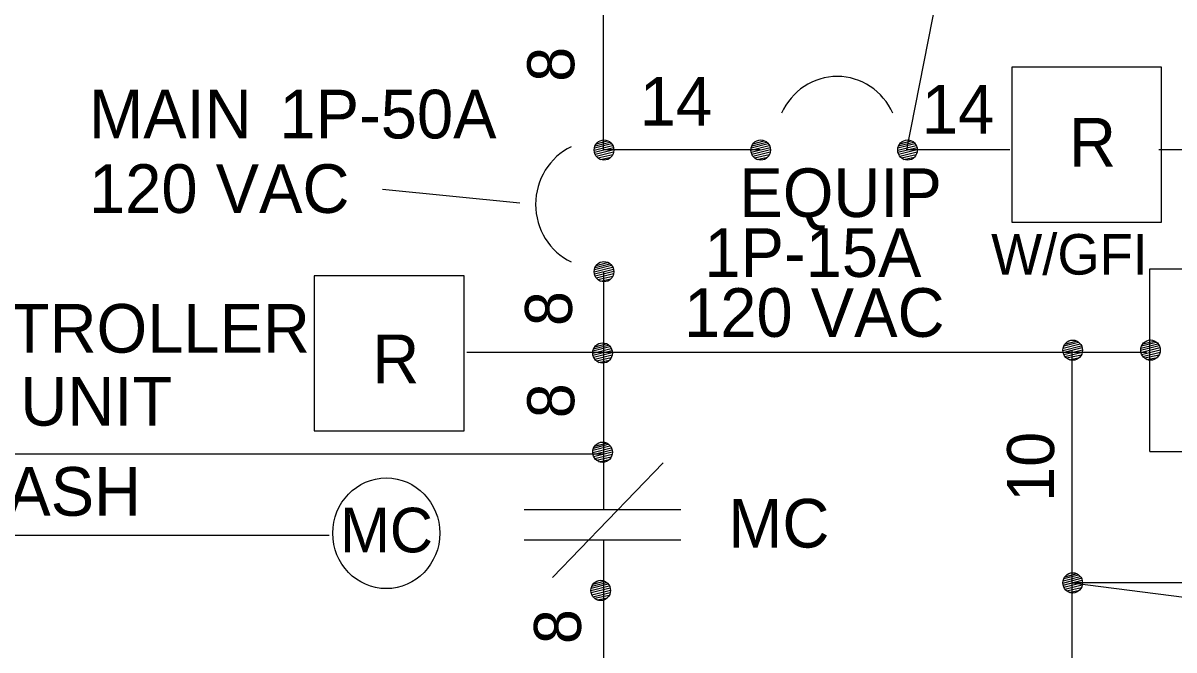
# Model space of a CAD drawing. Extents: x -9045 to 5486, y -3182 to 3962.
# Drawn here: x -5444 to -5275.9, y 1199.7 to 1291.3 of the extents above; entities that cross this region are included whole.
import ezdxf

# ---------------------------------------------------------------- set-up
doc = ezdxf.new("R2010")
doc.units = 0
doc.layers.add('Level 1', color=7, linetype='Continuous')

msp = doc.modelspace()

# ---------------------------------------------------------------- linework, layer by layer
at = {"layer": 'Level 1'}
for p, q in [((-5314.91, 1272.74), (-5305.63, 1320.04)), ((-5359.25, 1272.74), (-5359.25, 1314.21)), ((-5277.72, 1284.84), (-5299.6, 1284.84)), ((-5299.6, 1284.84), (-5299.6, 1262.19)), ((-5277.72, 1262.19), (-5277.72, 1284.84)), ((-5360.61, 1272.7), (-5357.92, 1273.4)), ((-5360.56, 1273.04), (-5358.08, 1273.67)), ((-5360.56, 1272.41), (-5357.78, 1273.11)), ((-5360.47, 1273.35), (-5358.32, 1273.89)), ((-5360.47, 1272.11), (-5357.75, 1272.79)), ((-5360.31, 1273.63), (-5358.66, 1274.06)), ((-5336.36, 1272.74), (-5359.25, 1272.74)), ((-5337.72, 1272.7), (-5335.03, 1273.4)), ((-5337.68, 1273.04), (-5335.2, 1273.67)), ((-5337.68, 1272.41), (-5334.9, 1273.11)), ((-5337.59, 1273.35), (-5335.44, 1273.89)), ((-5337.59, 1272.11), (-5334.86, 1272.79)), ((-5337.42, 1273.63), (-5335.77, 1274.06)), ((-5316.27, 1272.7), (-5313.58, 1273.4)), ((-5316.23, 1273.04), (-5313.75, 1273.67)), ((-5316.23, 1272.41), (-5313.44, 1273.11)), ((-5316.14, 1273.35), (-5313.98, 1273.89)), ((-5316.14, 1272.11), (-5313.41, 1272.79)), ((-5315.97, 1273.63), (-5314.32, 1274.06)), ((-5299.91, 1272.74), (-5314.91, 1272.74)), ((-5243.01, 1272.74), (-5278.12, 1272.74)), ((-5360.32, 1271.81), (-5357.77, 1272.44)), ((-5360.07, 1271.59), (-5357.9, 1272.06)), ((-5359.7, 1271.34), (-5358.17, 1271.67)), ((-5337.43, 1271.81), (-5334.88, 1272.44)), ((-5337.18, 1271.59), (-5335.02, 1272.06)), ((-5336.81, 1271.34), (-5335.29, 1271.67)), ((-5315.98, 1271.81), (-5313.43, 1272.44)), ((-5315.73, 1271.59), (-5313.57, 1272.06)), ((-5315.36, 1271.34), (-5313.84, 1271.67)), ((-5391.53, 1267), (-5371.46, 1265.02)), ((-5299.6, 1262.19), (-5277.72, 1262.19)), ((-5360.56, 1255.27), (-5358.08, 1255.9)), ((-5360.47, 1255.58), (-5358.32, 1256.12)), ((-5360.31, 1255.86), (-5358.66, 1256.29)), ((-5379.61, 1254.37), (-5401.5, 1254.37)), ((-5401.5, 1254.37), (-5401.5, 1231.71)), ((-5379.61, 1231.71), (-5379.61, 1254.37)), ((-5360.61, 1254.93), (-5357.92, 1255.63)), ((-5360.56, 1254.64), (-5357.78, 1255.34)), ((-5360.47, 1254.35), (-5357.75, 1255.02)), ((-5360.32, 1254.04), (-5357.77, 1254.67)), ((-5360.07, 1253.82), (-5357.9, 1254.29)), ((-5359.25, 1254.98), (-5359.25, 1220.32)), ((-5279.42, 1228.71), (-5279.42, 1255.36)), ((-5279.42, 1255.36), (-5229.36, 1255.36)), ((-5359.7, 1253.58), (-5358.17, 1253.9)), ((-5360.69, 1243.7), (-5358.54, 1244.24)), ((-5360.52, 1243.98), (-5358.87, 1244.41)), ((-5292.14, 1243.46), (-5289.45, 1244.15)), ((-5292.1, 1243.79), (-5289.62, 1244.42)), ((-5292.01, 1244.11), (-5289.85, 1244.65)), ((-5291.84, 1244.39), (-5290.19, 1244.82)), ((-5280.78, 1243.47), (-5278.09, 1244.17)), ((-5280.73, 1243.8), (-5278.25, 1244.44)), ((-5280.64, 1244.12), (-5278.49, 1244.66)), ((-5280.48, 1244.4), (-5278.83, 1244.83)), ((-5279.91, 1243.13), (-5379.22, 1243.13)), ((-5360.82, 1243.05), (-5358.13, 1243.75)), ((-5360.78, 1243.39), (-5358.3, 1244.02)), ((-5360.78, 1242.76), (-5358, 1243.46)), ((-5360.69, 1242.47), (-5357.96, 1243.14)), ((-5360.53, 1242.16), (-5357.98, 1242.79)), ((-5292.1, 1243.16), (-5289.31, 1243.86)), ((-5292.01, 1242.87), (-5289.28, 1243.55)), ((-5291.85, 1242.57), (-5289.3, 1243.2)), ((-5291.6, 1242.35), (-5289.44, 1242.81)), ((-5291.23, 1242.1), (-5289.71, 1242.43)), ((-5290.78, 1196.52), (-5290.78, 1243.5)), ((-5280.73, 1243.17), (-5277.95, 1243.87)), ((-5280.64, 1242.88), (-5277.92, 1243.56)), ((-5280.49, 1242.58), (-5277.94, 1243.21)), ((-5280.24, 1242.36), (-5278.07, 1242.82)), ((-5279.87, 1242.11), (-5278.34, 1242.44)), ((-5360.28, 1241.94), (-5358.12, 1242.41)), ((-5359.91, 1241.7), (-5358.39, 1242.02)), ((-5401.5, 1231.71), (-5379.61, 1231.71)), ((-5360.82, 1228.55), (-5358.13, 1229.25)), ((-5360.78, 1228.89), (-5358.3, 1229.52)), ((-5360.69, 1229.2), (-5358.54, 1229.74)), ((-5360.52, 1229.48), (-5358.87, 1229.92)), ((-5359.25, 1228.32), (-5516.58, 1228.32)), ((-5360.78, 1228.26), (-5358, 1228.96)), ((-5360.69, 1227.97), (-5357.96, 1228.64)), ((-5360.53, 1227.66), (-5357.98, 1228.29)), ((-5360.28, 1227.44), (-5358.12, 1227.91)), ((-5359.91, 1227.2), (-5358.39, 1227.52)), ((-5279.42, 1228.71), (-5229.36, 1228.71)), ((-5366.71, 1210.28), (-5350.52, 1227.03)), ((-5370.84, 1220.22), (-5347.96, 1220.22)), ((-5460.8, 1216.48), (-5399.29, 1216.48)), ((-5370.84, 1215.77), (-5347.96, 1215.77)), ((-5359.25, 1215.69), (-5359.25, 1197.23)), ((-5292.01, 1210.12), (-5289.85, 1210.66)), ((-5291.84, 1210.4), (-5290.19, 1210.83)), ((-5361.09, 1208.37), (-5358.4, 1209.07)), ((-5361.05, 1208.71), (-5358.57, 1209.34)), ((-5360.96, 1209.02), (-5358.8, 1209.56)), ((-5360.79, 1209.3), (-5359.14, 1209.73)), ((-5292.14, 1209.47), (-5289.45, 1210.17)), ((-5292.1, 1209.81), (-5289.62, 1210.44)), ((-5292.1, 1209.18), (-5289.31, 1209.88)), ((-5292.01, 1208.88), (-5289.28, 1209.56)), ((-5291.85, 1208.58), (-5289.3, 1209.21)), ((-5291.6, 1208.36), (-5289.44, 1208.83)), ((-5290.78, 1209.51), (-5244.75, 1203.61)), ((-5140.6, 1209.51), (-5290.78, 1209.51)), ((-5361.05, 1208.08), (-5358.26, 1208.78)), ((-5360.96, 1207.78), (-5358.23, 1208.46)), ((-5360.8, 1207.48), (-5358.25, 1208.11)), ((-5360.55, 1207.26), (-5358.39, 1207.73)), ((-5360.18, 1207.01), (-5358.66, 1207.34)), ((-5291.23, 1208.11), (-5289.71, 1208.44))]:
    msp.add_line(p, q, dxfattribs=at)
for centre, start_param, end_param in [((-5325.1, 1274.22), 5.143504, 7.422866), ((-5360.21, 1264.79), 0.431115, 2.710477)]:
    msp.add_ellipse(centre, major_axis=(0, 9.26), ratio=0.965909, start_param=start_param, end_param=end_param, dxfattribs=at)
for centre, major_axis in [((-5359.17, 1272.73), (0, 1.48)), ((-5336.28, 1272.73), (0, 1.48)), ((-5314.83, 1272.73), (0, 1.48)), ((-5359.17, 1254.96), (0, 1.48)), ((-5359.38, 1243.08), (0, 1.48)), ((-5290.7, 1243.49), (0, 1.48)), ((-5279.34, 1243.5), (0, 1.48)), ((-5359.38, 1228.59), (0, 1.48)), ((-5390.97, 1216.75), (0, 8.09)), ((-5290.7, 1209.5), (0, 1.48)), ((-5359.65, 1208.4), (0, 1.48))]:
    msp.add_ellipse(centre, major_axis=major_axis, ratio=0.965909, dxfattribs=at)

# ---------------------------------------------------------------- texts
for s, height, p in [('8', 6.87, (-5363.51, 1282.69)), ('8', 6.87, (-5363.84, 1247.01)), ('8', 6.87, (-5363.51, 1233.55)), ('10', 6.865, (-5293.42, 1221.35)), ('8', 6.87, (-5362.53, 1200.56))]:
    msp.add_text(s, height=height, rotation=90, dxfattribs=at).set_placement(p)
for s, height, p in [('14', 7.108, (-5353.94, 1276.27)), ('MAIN', 7.108, (-5434.39, 1274.42)), ('1P-50A', 7.108, (-5406.57, 1274.42)), ('14', 7.108, (-5312.74, 1275.14)), ('R', 7.11, (-5291.24, 1270.31)), ('120 VAC', 7.108, (-5434.39, 1263.54)), ('EQUIP', 7.108, (-5339.39, 1262.94)), ('1P-15A', 7.108, (-5344.51, 1254.19)), ('W/GFI', 5.923, (-5302.62, 1254.53)), ('120 VAC', 7.108, (-5347.47, 1245.44)), ('CONTROLLER', 7.108, (-5467.08, 1243.13)), ('R', 7.11, (-5393.01, 1238.67)), ('UNIT', 7.108, (-5444.42, 1232.47)), ('FLASH', 7.108, (-5457.42, 1219.31)), ('MC', 6.515, (-5397.71, 1213.96)), ('MC', 7.108, (-5341.03, 1214.66))]:
    msp.add_text(s, height=height, dxfattribs=at).set_placement(p)

doc.saveas('drawing.dxf')
